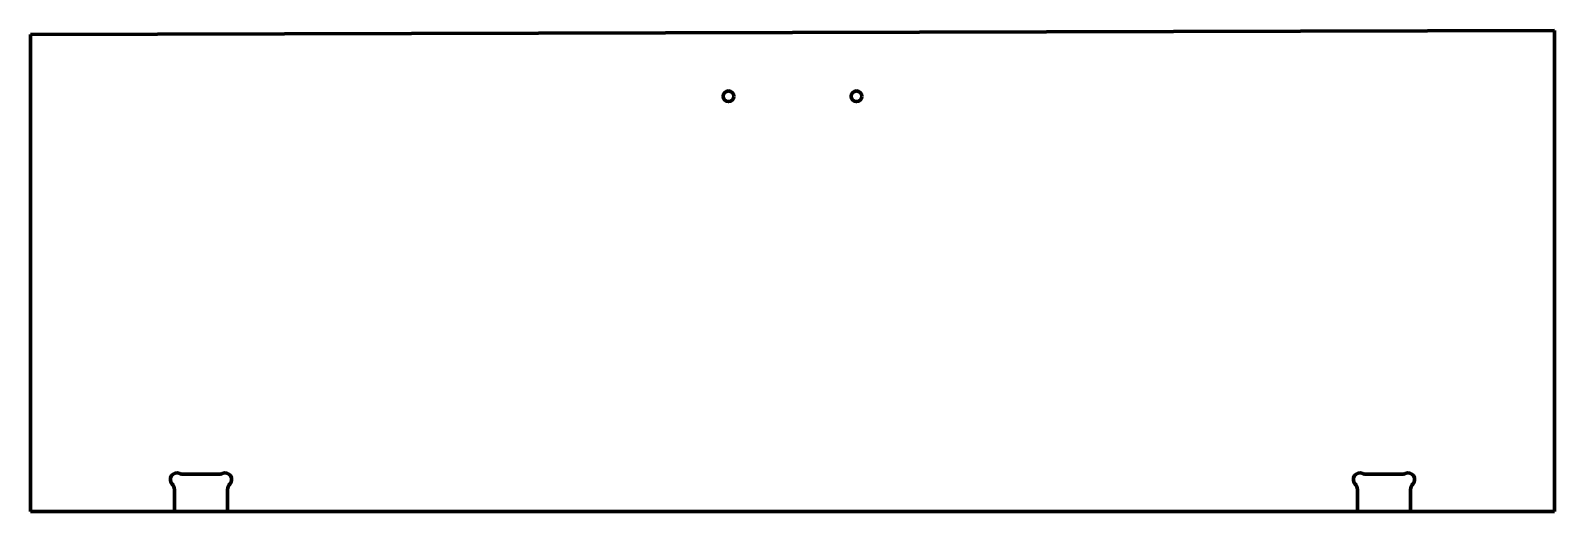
# Model space of a CAD drawing. Header units: inches. Extents: x 0 to 71.5, y 0 to 22.6.
import ezdxf

# ---------------------------------------------------------------- set-up
doc = ezdxf.new("R2010")
doc.units = ezdxf.units.IN
doc.header["$MEASUREMENT"] = 0
doc.layers.add('1', color=7, linetype='Continuous')

msp = doc.modelspace()

# ---------------------------------------------------------------- linework, layer by layer
at = {"color": 7, "lineweight": 90}
for p, q in [((71.5, 22.562), (0, 22.375)), ((0, 22.375), (0, 0)), ((71.5, 0), (71.5, 22.562)), ((0, 0), (71.5, 0))]:
    msp.add_line(p, q, dxfattribs=at)
at = {"layer": '1', "color": 7, "lineweight": 90}
for p, q in [((7.161, 1.75), (8.839, 1.75)), ((64.339, 1.75), (62.661, 1.75)), ((6.75, 0), (6.75, 1.028)), ((9.25, 1.028), (9.25, 0)), ((62.25, 1.028), (62.25, 0)), ((64.75, 0), (64.75, 1.028))]:
    msp.add_line(p, q, dxfattribs=at)
at = {"layer": '1', "color": 1, "lineweight": 90}
for centre in [(32.75, 19.477), (38.75, 19.477)]:
    msp.add_circle(centre, 0.25, dxfattribs=at)
at = {"layer": '1', "color": 7, "lineweight": 90}
for centre, radius, start, end in [((6.875, 1.5), 0.312, 65.38002, 223.34176), ((7.161, 2.125), 0.375, 245.38002, 270), ((8.839, 2.125), 0.375, 270, 294.61998), ((9.125, 1.5), 0.312, 316.65824, 114.61998), ((62.375, 1.5), 0.312, 65.38002, 223.34176), ((62.661, 2.125), 0.375, 245.38002, 270), ((64.339, 2.125), 0.375, 270, 294.61998), ((64.625, 1.5), 0.312, 316.65824, 114.61998), ((6.375, 1.028), 0.375, 0, 43.34176), ((9.625, 1.028), 0.375, 136.65824, 180), ((61.875, 1.028), 0.375, 0, 43.34176), ((65.125, 1.028), 0.375, 136.65824, 180)]:
    msp.add_arc(centre, radius, start, end, dxfattribs=at)

doc.saveas('drawing.dxf')
